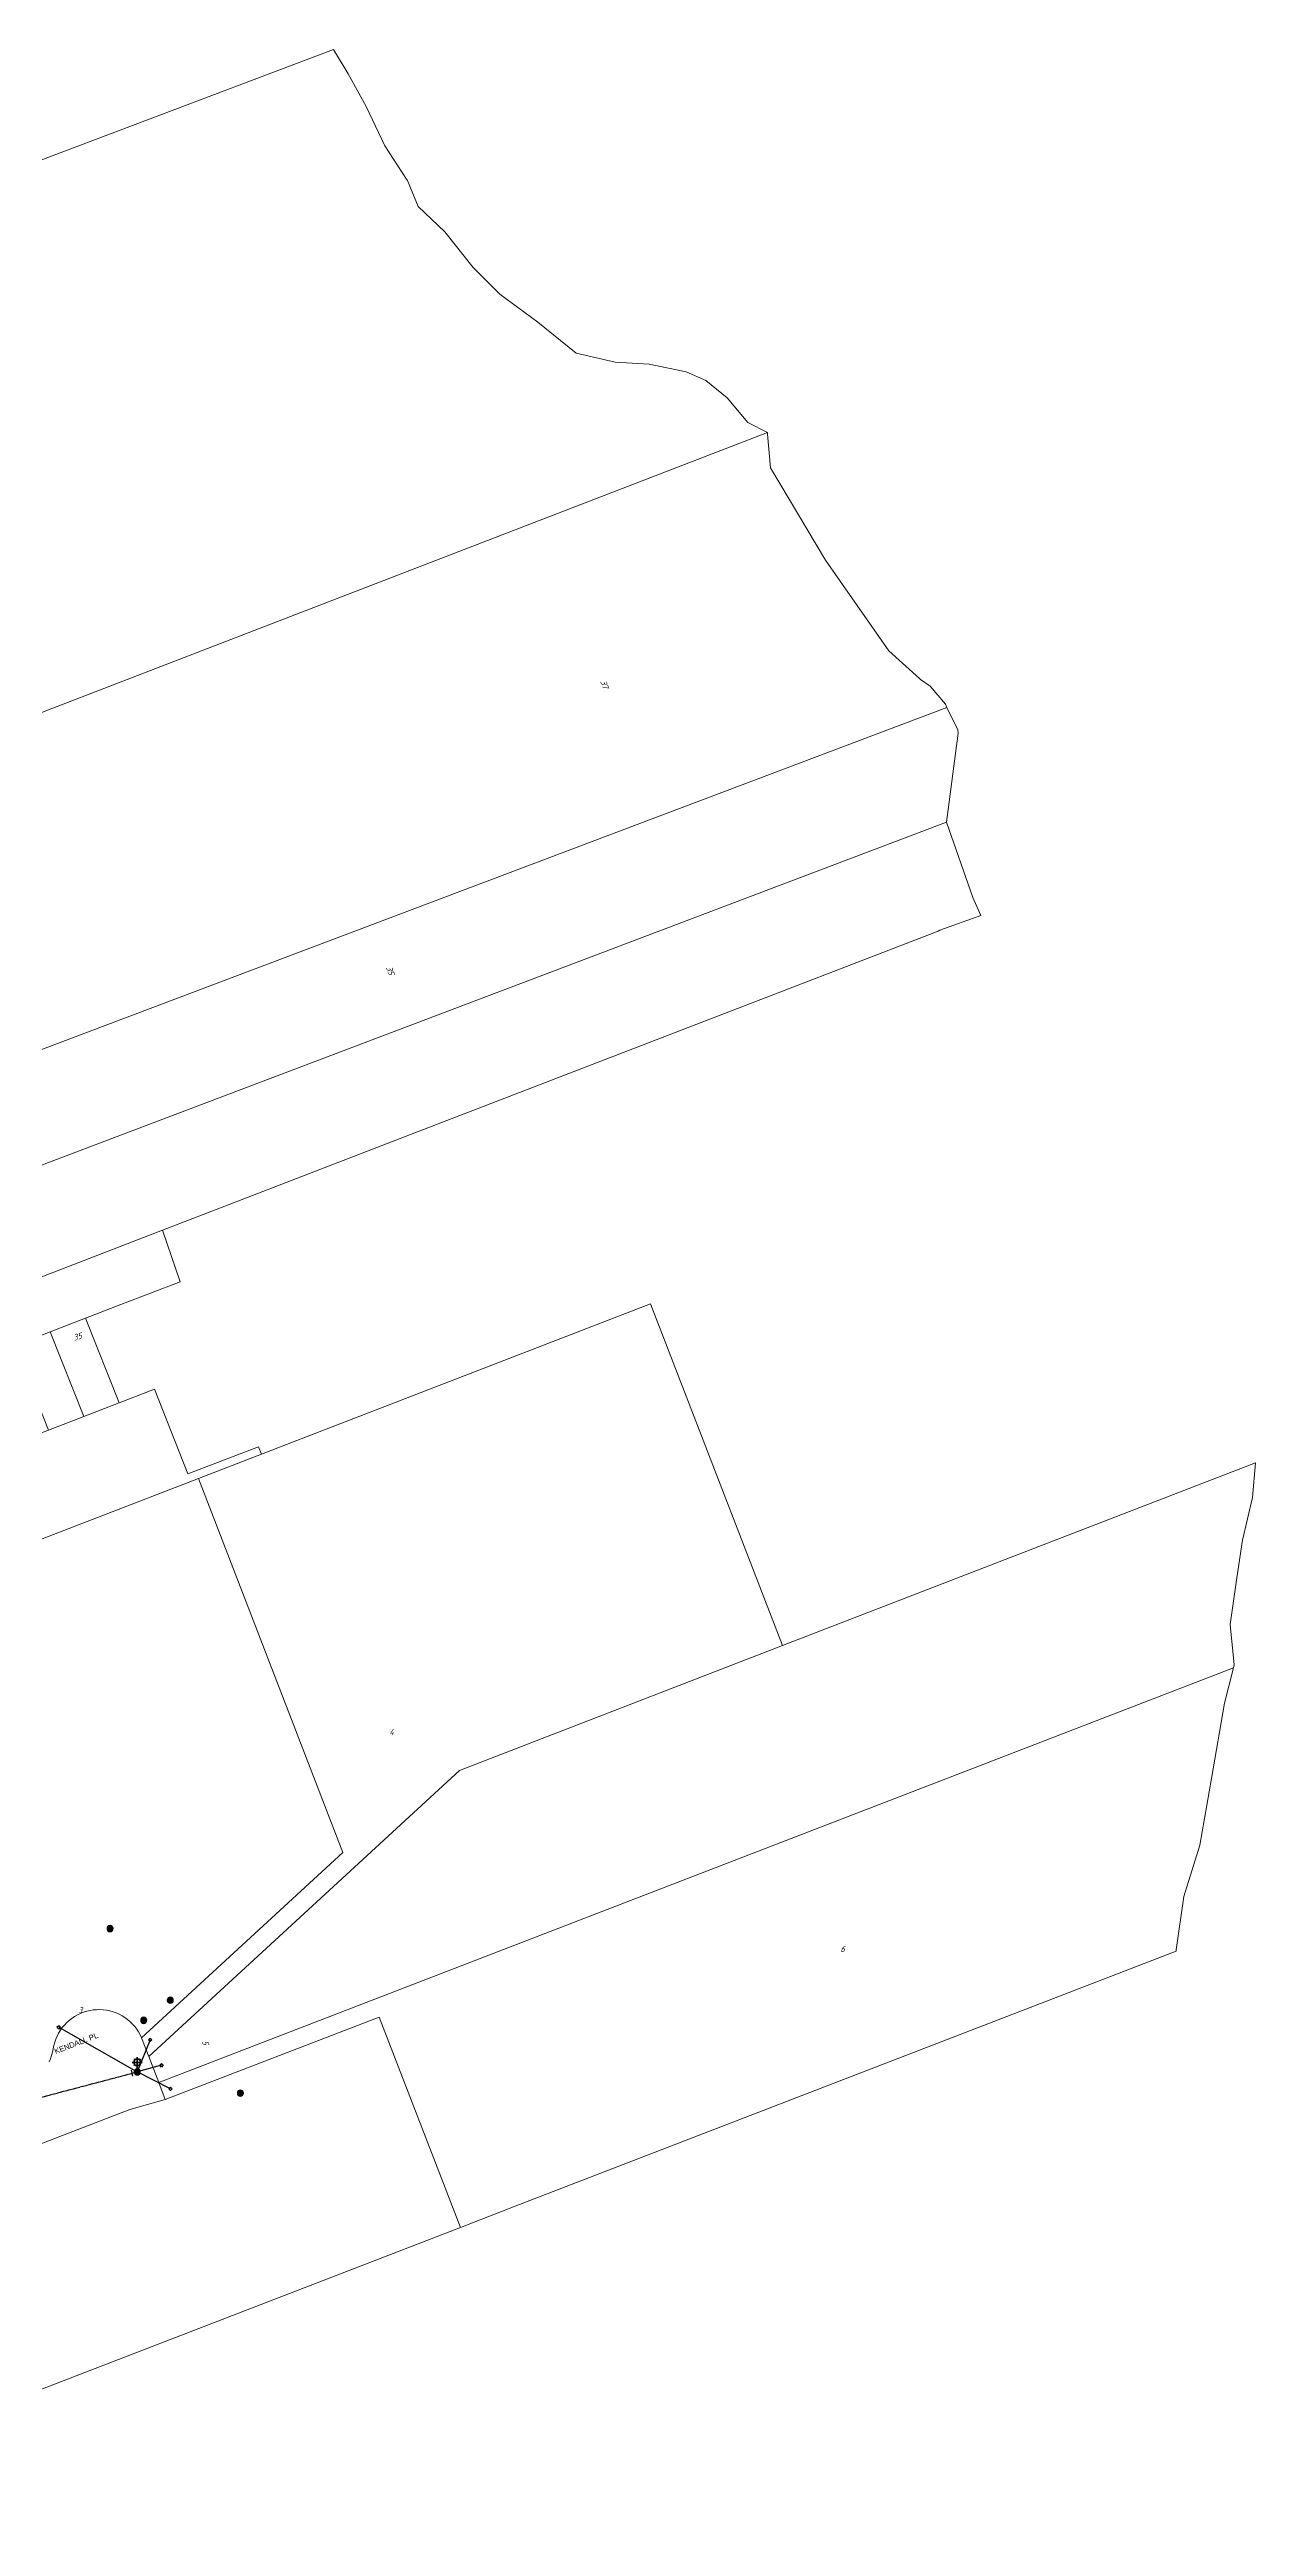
# Model space of a CAD drawing. Header units: metres. Extents: x 310412 to 311596, y 6269899 to 6270937.
# Drawn here: x 311198 to 311596, y 6270120 to 6270937 of the extents above; entities that cross this region are included whole.
import ezdxf
from ezdxf.enums import TextEntityAlignment as Align

# ---------------------------------------------------------------- set-up
doc = ezdxf.new("R2010")
doc.units = ezdxf.units.M
doc.linetypes.add('Cable Exist OH', pattern=[1, 1, 0])
doc.layers.get('0').update_dxf_attribs({"color": 6})
doc.layers.add('Cadastre Land Parcels_SP_EXT', color=9, linetype='Continuous', lineweight=5)
doc.layers.add('Cadastre Roads_SP_EXT', color=9, linetype='Continuous', lineweight=5)
for name, color, linetype in [('Equip_SP_SL_EXT', 7, 'Continuous'), ('Mains_LV_EXT', 7, 'Continuous'), ('Mains_SL_EXT', 7, 'Continuous'), ('Notes_HV_MISC', 7, 'Continuous'), ('Notes_LV_MISC', 7, 'Continuous'), ('Services_SP_EXT', 7, 'Continuous'), ('SupportsOH_SP_TR_HV_LV_SL_EXT', 7, 'Continuous')]:
    doc.layers.add(name, color=color, linetype=linetype)
doc.styles.add('iecARIAL', font='arial.ttf', dxfattribs={"height": 2})
doc.styles.add('ISOCP ITALIC', font='isocp.shx', dxfattribs={"oblique": 20})
doc.styles.add('POLE_LABEL', font='arial.ttf')
doc.styles.get("Standard").update_dxf_attribs({"font": 'arial.ttf'})

# ---------------------------------------------------------------- blocks, each defined once
blk = doc.blocks.new('SL_LANTERN_EXT')
at = {"lineweight": 40}
for p, q in [((-2.3, 4.2), (2.2, 4.2)), ((-1.5, 5.7), (-1.1, 5.3)), ((-1.5, 2.8), (-1.1, 3.2)), ((0, 2), (0, 6.5)), ((0, 0), (0, 2.7)), ((1.5, 5.7), (1.1, 5.3)), ((1.5, 2.8), (1.1, 3.2))]:
    blk.add_line(p, q, dxfattribs=at)
blk.add_circle((0, 4.2), 1.5, dxfattribs=at)
at = {"style": 'iecARIAL', "flags": 9}
blk.add_attdef('ASSET_NUM', (1.5, 1.5), '', height=2.5, dxfattribs=at)
for tag, p, height, flags in [('CONSTRUCTED_VOLTAGE', (1, -0.7), 0.2, 9), ('CONTROL_TYPE', (1, -0.9), 0.2, 9), ('LANTERN_PURPOSE', (1, -1.1), 0.2, 9), ('LANTERN_TYPE', (1, -1.3), 0.2, 9), ('NO_PHASES', (1, -1.5), 0.2, 9), ('OPERATING_VOLTAGE', (1, -1.7), 0.2, 9), ('ORIENTATION', (1, -1.9), 0.2, 9), ('OWNED_BY', (1, -2.1), 0.2, 9), ('STATE', (1, -2.3), 0.2, 9), ('USAGE', (1, -2.5), 0.2, 9), ('CEXIST', (1, -2.7), 0.2, 9), ('CNEW', (1, -2.9), 0.2, 9), ('CNUMBER', (1, -3.1), 0.2, 9), ('CREMOVE', (1, -3.3), 0.2, 9), ('CREPLACE', (1, -3.5), 0.2, 9), ('LKINGHEIGHT', (1, -3.7), 0.2, 9), ('LBRACKET', (1, -3.9), 0.2, 9), ('LBRACKETVOCAB', (1, -4.1), 0.2, 9), ('LCATEGORY', (1, -4.3), 0.2, 9), ('LCHARGE1', (1, -4.5), 0.2, 9), ('LCHARGE1PERCENT', (1, -4.7), 0.2, 9), ('LCHARGE2', (1, -4.9), 0.2, 9), ('LCHARGE2PERCENT', (1, -5.1), 0.2, 9), ('LCHARGE3', (1, -5.3), 0.2, 9), ('LCHARGE3PERCENT', (1, -5.5), 0.2, 9), ('LEXIST', (1, -5.7), 0.2, 9), ('LLAMP', (1, -5.9), 0.2, 9), ('LLAMPVOCAB', (1, -6.1), 0.2, 9), ('LMAST', (1, -6.3), 0.2, 9), ('LMASTVOCAB', (1, -6.5), 0.2, 9), ('LNEW', (1, -6.7), 0.2, 9), ('LANTNUMBER', (1, -6.9), 0.2, 9), ('LOUTREACH', (1, -7.3), 0.2, 9), ('LOUTREACHVOCAB', (1, -7.5), 0.2, 9), ('LRATECODE', (1, -7.7), 0.2, 9), ('LREMOVE', (1, -7.9), 0.2, 9), ('LREPLACE', (1, -8.1), 0.2, 9), ('LTYPE', (1, -8.3), 0.2, 9), ('LTYPEVOCAB', (1, -8.5), 0.2, 9), ('LEGEND', (1, -8.7), 0.2, 9), ('LOCATION', (1, -8.9), 0.2, 9), ('NOTES', (1, -9.1), 0.2, 9), ('STREETNAME', (1, -9.3), 0.2, 9), ('SUBURB', (1, -9.5), 0.2, 1), ('LNUMBER', (2.2, -3.3), 2.5, 8)]:
    blk.add_attdef(tag, p, '', height=height, dxfattribs=dict(flags=flags))
blk = doc.blocks.new('CCP_EXT')
blk.add_wipeout([(0, 0.57), (0.57, 0), (0, -0.57), (-0.57, 0)])
blk.add_lwpolyline([(-0.57, 0), (0, 0.57), (0.57, 0), (0, -0.57), (-0.57, 0)])
at = {"flags": 1}
blk.add_attdef('Z', (0, 0), '', height=0.2, dxfattribs=at)
at = {"flags": 9}
for tag, p in [('CCP_TYPE', (0, 0)), ('CONSTRUCTED_VOLTAGE', (0, -0.2)), ('OPERATING_VOLTAGE', (0, -0.6)), ('ORIENTATION', (0, -0.8)), ('OWNED_BY', (0, -1)), ('STATE', (0, -1.8)), ('NO_PHASES', (0, -0.4)), ('USAGE', (0, -1.2)), ('LEGEND', (0, -1.4)), ('LIFE_SUPPORT', (0, -1.6)), ('NOTES', (0, -2))]:
    blk.add_attdef(tag, text='', height=0.2, dxfattribs=at).set_placement(p, align=Align.MIDDLE_LEFT)
blk = doc.blocks.new('POLE_EXT')
blk.add_hatch(color=256).paths.add_polyline_path([(-1, 0, 1), (1, 0, 1)])
blk.add_lwpolyline([(-1, 0, 1), (1, 0, 1)], format="xyb", close=True)
for tag, height, flags, p in [('pNumber', 2.5, 8, (-17.84, 2.07)), ('OWNED_BY', 0.2, 9, (1.35, -0.4)), ('SPECIAL_USE', 0.2, 9, (1.35, -0.8)), ('STATE', 0.2, 9, (1.35, -1)), ('cLV', 0.2, 9, (1.35, -1.4)), ('hDepth', 0.2, 9, (1.35, -1.6)), ('hDia', 0.2, 9, (1.35, -1.8)), ('cHV', 0.2, 9, (1.35, -2)), ('cLinedev', 0.2, 9, (1.35, -3.4)), ('pExisting', 0.2, 9, (1.35, -3.8)), ('pFooting', 0.2, 9, (1.35, -4.4)), ('pNew', 0.2, 9, (1.35, -4.6)), ('pRelocate', 0.2, 9, (1.35, -5)), ('pRemove', 0.2, 9, (1.35, -5.2)), ('pReplace', 0.2, 9, (1.35, -5.4)), ('pStay', 0.2, 9, (1.35, -5.6)), ('pType', 0.2, 9, (1.35, -5.8)), ('cspan', 0.2, 9, (1.35, -6)), ('STREETNAME', 0.2, 9, (1.35, -6.2)), ('SUBURB', 0.2, 9, (1.35, -6.4)), ('OPERATED_BY', 0.2, 9, (1.36, -7.01)), ('PARENT', 0.2, 9, (1.35, -0.6)), ('USAGE', 0.2, 9, (1.35, -1.2)), ('LBRACKET', 0.2, 9, (1.35, -2.2)), ('LExisting', 0.2, 9, (1.35, -2.4)), ('LANTNUMBER', 0.2, 9, (1.35, -2.6)), ('LOther', 0.2, 9, (1.35, -2.8)), ('LRemove', 0.2, 9, (1.35, -3)), ('LEGEND', 0.2, 9, (1.35, -3.2)), ('LOCATION', 0.2, 9, (1.35, -3.6)), ('PFNUMBER', 0.2, 9, (1.35, -4)), ('NEWPFNUMBER', 0.2, 9, (1.35, -4.2)), ('NOTES', 0.2, 9, (1.35, -6.6)), ('MAINTAINED_BY', 0.2, 9, (1.36, -6.81))]:
    blk.add_attdef(tag, text='', height=height, dxfattribs=dict(flags=flags)).set_placement(p, align=Align.MIDDLE_LEFT)
at = {"style": 'POLE_LABEL', "flags": 9}
for tag, p in [('STRUCTURE_PLANT_NUMBER', (1.35, 0.03)), ('STREET_CODE', (1.35, -0.2))]:
    blk.add_attdef(tag, text='', height=0.2, dxfattribs=at).set_placement(p, align=Align.MIDDLE_LEFT)
at = {"style": 'POLE_LABEL', "oblique": 15, "flags": 9}
blk.add_attdef('ASSET_NUM', text='', height=2, dxfattribs=at).set_placement((2, 2), align=Align.MIDDLE_LEFT)
at = {"flags": 1}
blk.add_attdef('Z', (1.35, -7.33), '', height=0.2, dxfattribs=at)
blk = doc.blocks.new('End Shackle_EXT')
blk.add_wipeout([(0, 0.25), (1.81, 0.25), (1.82, -0.25), (0, -0.25)])
blk.add_line((1.81, -1), (1.81, 1))
at = {"flags": 1}
blk.add_attdef('Z', (0, 0), '', height=0.2, dxfattribs=at)
at = {"flags": 9}
for tag, p in [('CONNECTOR_TYPE', (0, 0)), ('CONSTRUCTED_VOLTAGE', (0, -0.2)), ('OPERATING_VOLTAGE', (0, -0.6)), ('ORIENTATION', (0, -0.8)), ('OWNED_BY', (0, -1)), ('STATE', (0, -1.2)), ('NO_PHASES', (0, -0.4)), ('USAGE', (0, -1.4)), ('NOTES', (0, -1.6))]:
    blk.add_attdef(tag, text='', height=0.2, dxfattribs=at).set_placement(p, align=Align.MIDDLE_LEFT)

msp = doc.modelspace()

# ---------------------------------------------------------------- linework, layer by layer
at = {"layer": 'Cadastre Land Parcels_SP_EXT', "linetype": 'Continuous'}
for points in [[(310892.79, 6270601.34), (311433.59, 6270810), (311433.59, 6270810), (311434.95, 6270810.53), (311428.5, 6270813.81), (311421.65, 6270821.89), (311414.64, 6270827.66), (311408.18, 6270830.54), (311396.03, 6270833.02), (311384.81, 6270833.71), (311371.95, 6270836.67), (311359.35, 6270846.84), (311346.77, 6270856.1), (311338.01, 6270864.94), (311328.68, 6270876.68), (311319.92, 6270885.02), (311316.34, 6270893.6), (311316.08, 6270894), (311308.94, 6270905.02), (311302.8, 6270917.91), (311296.79, 6270928.7), (311292.03, 6270936.73), (311181.56, 6270894.97)], [(311198.3, 6270273.52), (311198.76, 6270274.57), (311199.14, 6270275.64), (311199.44, 6270276.74), (311199.66, 6270277.86), (311199.87, 6270278.93), (311200.15, 6270279.99), (311200.51, 6270281.03), (311200.95, 6270282.03), (311201.45, 6270283), (311202.03, 6270283.94), (311202.66, 6270284.83), (311203.37, 6270285.67), (311204.12, 6270286.46), (311204.94, 6270287.19), (311205.8, 6270287.86), (311206.72, 6270288.47), (311207.67, 6270289.01), (311208.66, 6270289.49), (311209.68, 6270289.89), (311210.72, 6270290.21), (311211.79, 6270290.46), (311212.87, 6270290.63), (311213.96, 6270290.72), (311215.06, 6270290.74), (311216.15, 6270290.68), (311217.24, 6270290.54), (311218.31, 6270290.32), (311219.37, 6270290.02), (311220.4, 6270289.65), (311221.4, 6270289.2), (311222.36, 6270288.69), (311223.29, 6270288.11), (311224.18, 6270287.46), (311225.01, 6270286.75), (311225.79, 6270285.98), (311226.52, 6270285.16), (311227.18, 6270284.28), (311227.78, 6270283.37), (311228.31, 6270282.41), (311228.77, 6270281.41), (311228.77, 6270281.41), (311295.12, 6270342.54), (311247.5, 6270465.8), (311123.42, 6270417.94)]]:
    msp.add_lwpolyline(points, dxfattribs=at)
for points in [[(311435, 6270810.01), (311434.95, 6270810.53), (311433.59, 6270810), (310892.79, 6270601.34), (310929.43, 6270506.55), (311494.07, 6270719.93), (311493.63, 6270721.04), (311488.55, 6270726.88), (311485.42, 6270729.14), (311485.06, 6270729.39), (311474.96, 6270738.53), (311454.15, 6270768.42), (311436, 6270798.9), (311435, 6270810.01)], [(310942.4, 6270473), (311493.93, 6270682.06), (311497.82, 6270711.38), (311497.73, 6270712.49), (311494.07, 6270719.93), (310929.43, 6270506.55), (310942.4, 6270473)], [(311335.02, 6270585.93), (311491.18, 6270646.21), (311491.81, 6270646.45), (311505.33, 6270651.34), (311502.66, 6270657.27), (311493.93, 6270682.06), (310942.4, 6270473), (310955.4, 6270439.37), (311050.02, 6270475.9), (311073.04, 6270484.79), (311235.7, 6270547.59), (311259.11, 6270556.62), (311317.4, 6270579.12), (311335.02, 6270585.93)], [(311439.99, 6270410.72), (311396.49, 6270523.34), (311247.5, 6270465.8), (311295.12, 6270342.54), (311228.77, 6270281.41), (311231.13, 6270275.31), (311333.48, 6270369.56), (311439.99, 6270410.72)], [(311221.35, 6270490.72), (311210.33, 6270518.6), (311198.7, 6270514.11), (311209.72, 6270486.22), (311221.35, 6270490.72)], [(311209.72, 6270486.22), (311198.7, 6270514.11), (311187.07, 6270509.62), (311198.09, 6270481.73), (311209.72, 6270486.22)], [(311238.5, 6270481.27), (311232.99, 6270495.21), (311221.35, 6270490.72), (311209.72, 6270486.22), (311198.09, 6270481.73), (311186.46, 6270477.24), (311174.82, 6270472.75), (311163.19, 6270468.26), (311151.56, 6270463.77), (311139.93, 6270459.27), (311128.3, 6270454.78), (311116.67, 6270450.29), (311122.17, 6270436.35), (311127.69, 6270422.38), (311101.14, 6270412.13), (311097.42, 6270410.7), (311098.37, 6270408.28), (311123.42, 6270417.94), (311247.5, 6270465.8), (311268.25, 6270473.81), (311267.29, 6270476.26), (311263.57, 6270474.83), (311244.02, 6270467.28), (311238.5, 6270481.27)], [(311588.51, 6270403.41), (311588.75, 6270404.38), (311587.39, 6270417.66), (311589.6, 6270433.01), (311591.46, 6270445.45), (311594.79, 6270459.52), (311595.76, 6270470.93), (311439.99, 6270410.72), (311333.48, 6270369.56), (311231.13, 6270275.31), (311234.43, 6270266.77), (311588.51, 6270403.41)], [(311569.64, 6270310.05), (311569.66, 6270310.49), (311572.12, 6270328.04), (311577.4, 6270344.95), (311581.28, 6270366.93), (311585.6, 6270391.72), (311588.51, 6270403.41), (311234.43, 6270266.77), (311236.59, 6270261.17), (311307.01, 6270288.31), (311333.8, 6270218.95), (311351.85, 6270225.92), (311569.64, 6270310.05)], [(311333.8, 6270218.95), (311307.01, 6270288.31), (311236.59, 6270261.17), (311224.94, 6270257.88), (311056.01, 6270192.66), (311053.15, 6270186.18), (311078.54, 6270120.41), (311333.8, 6270218.95)]]:
    msp.add_lwpolyline(points, close=True, dxfattribs=at)
at = {"layer": 'Cadastre Roads_SP_EXT', "linetype": 'Continuous'}
msp.add_lwpolyline([(311091.69, 6270472.78), (311105.64, 6270478.17), (311117.28, 6270482.66), (311128.91, 6270487.15), (311140.54, 6270491.65), (311152.17, 6270496.14), (311163.8, 6270500.63), (311175.44, 6270505.12), (311187.07, 6270509.62), (311198.7, 6270514.11), (311210.33, 6270518.6), (311221.96, 6270523.09), (311241.51, 6270530.64), (311235.7, 6270547.59), (311073.04, 6270484.79), (311079.09, 6270467.92), (311091.69, 6270472.78)], close=True, dxfattribs=at)

# ---------------------------------------------------------------- block references
at = {"layer": 'Equip_SP_SL_EXT', "xscale": 0.75, "yscale": 0.75, "zscale": 0.75}
msp.add_blockref('SL_LANTERN_EXT', (311227.34, 6270270.22), dxfattribs=at)
at = {"layer": 'Notes_HV_MISC'}
for p in [(311218.4, 6270317.44), (311238.23, 6270293.85), (311261.34, 6270263.22)]:
    msp.add_blockref('POLE_EXT', p, dxfattribs=at)
at = {"layer": 'Notes_HV_MISC', "rotation": 359.994697866753}
msp.add_blockref('POLE_EXT', (311229.5, 6270287.22), dxfattribs=at)
at = {"layer": 'SupportsOH_SP_TR_HV_LV_SL_EXT'}
for p in [(311218.4, 6270317.44), (311238.23, 6270293.85), (311227.34, 6270270.22), (311261.34, 6270263.22)]:
    msp.add_blockref('POLE_EXT', p, dxfattribs=at)
at = {"layer": 'SupportsOH_SP_TR_HV_LV_SL_EXT', "rotation": 359.994697866753}
msp.add_blockref('POLE_EXT', (311229.5, 6270287.22), dxfattribs=at)

# ---------------------------------------------------------------- texts
at = {"layer": 'Cadastre Land Parcels_SP_EXT', "style": 'ISOCP ITALIC', "oblique": 20}
for s, rotation, p in [('37', 291.143, (311379.82, 6270728.51)), ('35', 291.14969, (311309.23, 6270634.23)), ('35', 16.90633, (311206.58, 6270511.14)), ('5', 289.30291, (311248.56, 6270280.29))]:
    msp.add_text(s, height=2, rotation=rotation, dxfattribs=at).set_placement(p)
for s, p in [('4', (311310.35, 6270381.24)), ('6', (311458.99, 6270309.73)), ('3', (311207.81, 6270289.57))]:
    msp.add_text(s, height=2, dxfattribs=at).set_placement(p)

# ---------------------------------------------------------------- next in the draw order: block references
at = {"layer": 'Services_SP_EXT'}
for p in [(311201.46, 6270284.92), (311231.6, 6270280.76), (311235.35, 6270272.39), (311238.32, 6270264.61)]:
    msp.add_blockref('CCP_EXT', p, dxfattribs=at)

# ---------------------------------------------------------------- next in the draw order: linework, layer by layer
at = {"layer": 'Cadastre Roads_SP_EXT', "linetype": 'Continuous'}
msp.add_lwpolyline([(311056.01, 6270192.66), (311224.94, 6270257.88), (311236.59, 6270261.17), (311234.43, 6270266.77), (311231.13, 6270275.31), (311228.77, 6270281.41), (311228.77, 6270281.41), (311228.31, 6270282.41), (311227.78, 6270283.37), (311227.18, 6270284.28), (311226.52, 6270285.16), (311225.79, 6270285.98), (311225.01, 6270286.75), (311224.18, 6270287.46), (311223.29, 6270288.11), (311222.36, 6270288.69), (311221.4, 6270289.2), (311220.4, 6270289.65), (311219.37, 6270290.02), (311218.31, 6270290.32), (311217.24, 6270290.54), (311216.15, 6270290.68), (311215.06, 6270290.74), (311213.96, 6270290.72), (311212.87, 6270290.63), (311211.79, 6270290.46), (311210.72, 6270290.21), (311209.68, 6270289.89), (311208.66, 6270289.49), (311207.67, 6270289.01), (311206.72, 6270288.47), (311205.8, 6270287.86), (311204.94, 6270287.19), (311204.12, 6270286.46), (311203.37, 6270285.67), (311202.66, 6270284.83), (311202.03, 6270283.94), (311201.45, 6270283), (311200.95, 6270282.03), (311200.51, 6270281.03), (311200.15, 6270279.99), (311199.87, 6270278.93), (311199.66, 6270277.86), (311199.44, 6270276.74), (311199.14, 6270275.64), (311198.76, 6270274.57), (311198.3, 6270273.52)], dxfattribs=at)
at = {"layer": 'Services_SP_EXT'}
for points in [[(311201.46, 6270284.92), (311227.34, 6270270.22)], [(311231.6, 6270280.76), (311227.34, 6270270.22)], [(311235.35, 6270272.39), (311227.34, 6270270.22)], [(311238.32, 6270264.61), (311227.34, 6270270.22)]]:
    msp.add_lwpolyline(points, dxfattribs=at)

# ---------------------------------------------------------------- next in the draw order: texts
at = {"layer": 'Cadastre Roads_SP_EXT'}
msp.add_text('KENDALL PL', height=1.8, rotation=21.11716, dxfattribs=at).set_placement((311200.47, 6270276.08))

# ---------------------------------------------------------------- next in the draw order: block references
at = {"layer": 'Mains_LV_EXT', "rotation": 193.5940486465194}
msp.add_blockref('End Shackle_EXT', (311227.34, 6270270.22), dxfattribs=at)

# ---------------------------------------------------------------- next in the draw order: linework, layer by layer
at = {"layer": 'Mains_SL_EXT', "linetype": 'Cable Exist OH'}
msp.add_lwpolyline([(311124.69, 6270236.53), (311178.69, 6270257.39), (311227.34, 6270270.22)], dxfattribs=at)
at = {"layer": 'Notes_LV_MISC', "linetype": 'Cable Exist OH'}
msp.add_lwpolyline([(311178.69, 6270257.39), (311227.34, 6270270.22)], dxfattribs=at)

# ---------------------------------------------------------------- next in the draw order: block references
at = {"layer": 'Notes_HV_MISC'}
msp.add_blockref('POLE_EXT', (311227.34, 6270270.22), dxfattribs=at)

doc.saveas('drawing.dxf')
